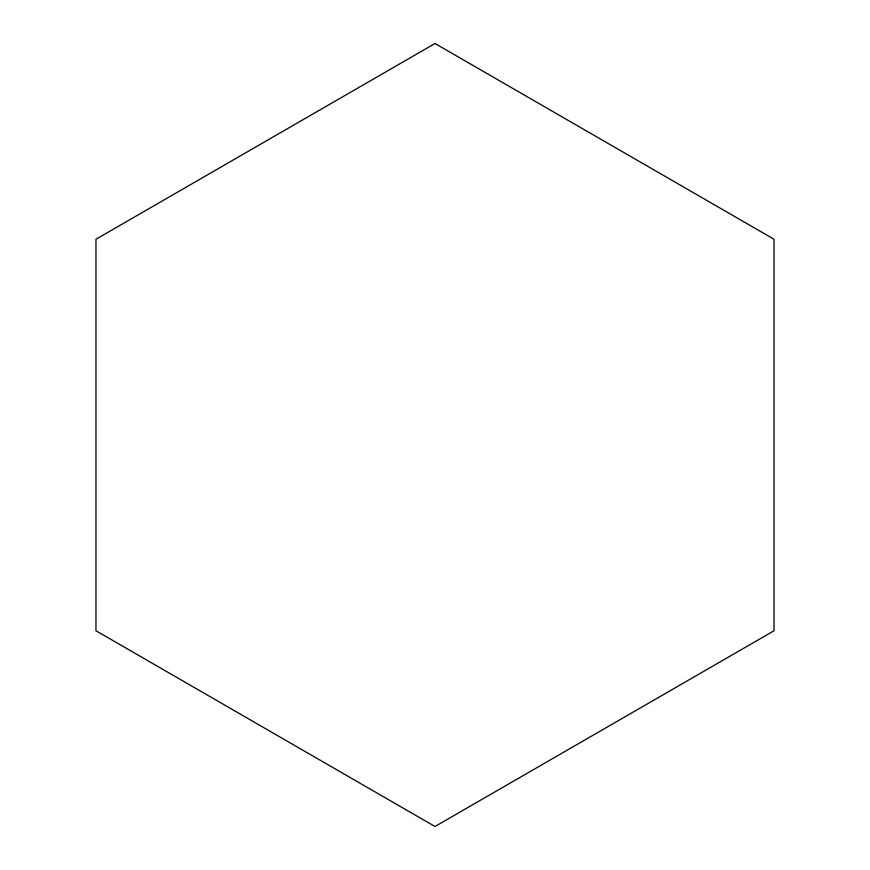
<?xml version="1.0" encoding="UTF-8"?>
<svg xmlns="http://www.w3.org/2000/svg" width="870" height="870" viewBox="0 0 870 870"><rect width="100%" height="100%" fill="white"/><g stroke="black" fill="none" stroke-linecap="round" stroke-linejoin="round"><path stroke-width="1.3" d="M435 43.5L95.95 239.25L95.95 630.75L435 826.5L774.05 630.75L774.05 239.25L435 43.5"/></g></svg>
